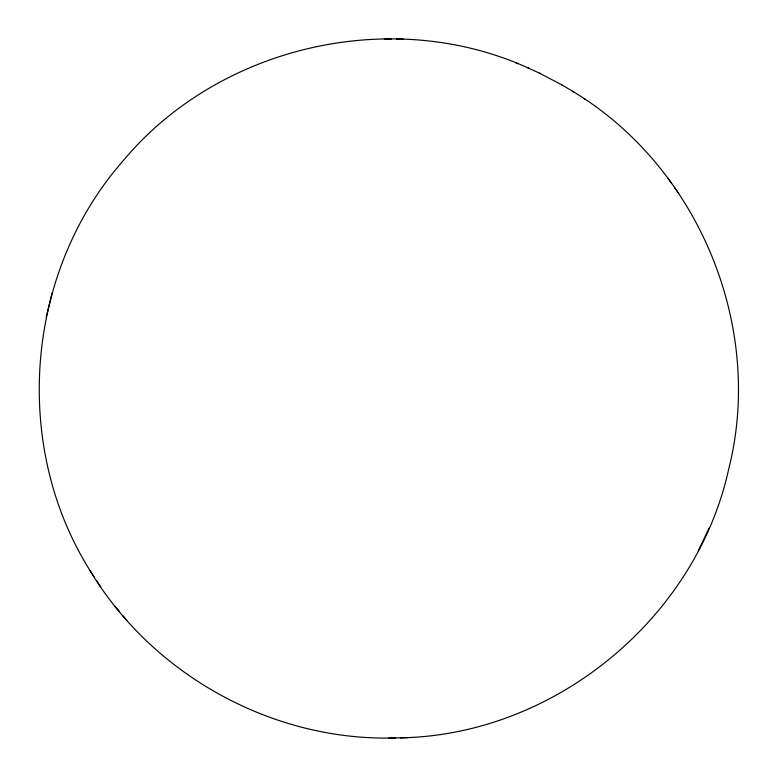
<?xml version="1.0" encoding="UTF-8"?>
<svg xmlns="http://www.w3.org/2000/svg" width="777" height="777" viewBox="0 0 777 777"><rect width="100%" height="100%" fill="white"/><g stroke="black" fill="none" stroke-linecap="round" stroke-linejoin="round"><path stroke-width="1.17" d="M528.914 68.318C391.861 5.575 217.57 46.008 121.814 162.354C23.504 275.204 11.354 452.243 94.211 577.02M46.231 317.045L52.146 292.987M400.476 737.829C554.04 735.197 696.046 618.842 728.787 468.725C764.636 326.495 698.455 166.657 572.649 91.307M698.251 550.864L703.651 539.617M703.894 539.044L709.284 527.816M90.122 570.707C152.846 675.378 273.611 741.753 395.639 737.936M388.568 738.15L407.993 737.606M384.333 38.85L391.404 38.976M396.688 39.035L403.282 39.151M539.432 73.155L561.586 84.712L573.679 91.939M516.064 62.956L517.686 63.656M527.826 67.842L539.986 73.388M583.614 98.417L585.168 99.398M561.586 84.712L562.082 85.023M115.19 606.507L119.134 611.188M123.164 615.976L126.777 620.279M667.744 178.011L671.59 183.372M674.63 187.684L678.748 193.434M96.863 581.07L100.699 587.004"/></g></svg>
